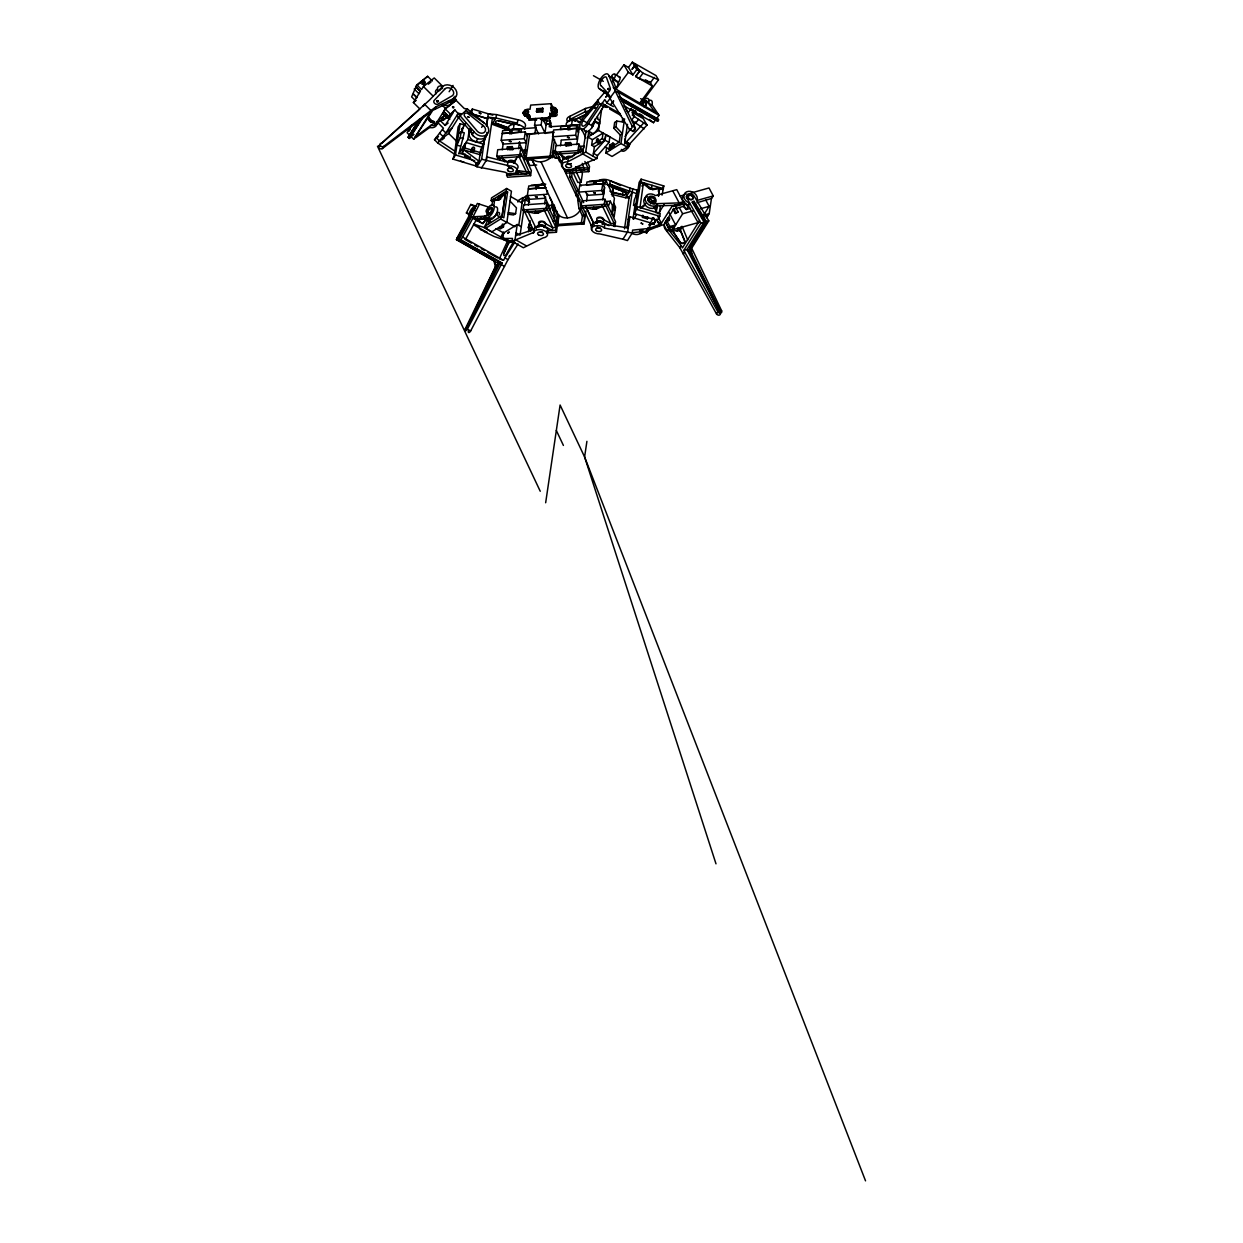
<?xml version="1.0" encoding="UTF-8"?>
<svg xmlns="http://www.w3.org/2000/svg" width="1243" height="1243" viewBox="0 0 1243 1243"><rect width="100%" height="100%" fill="white"/><g stroke="black" fill="none" stroke-linecap="round" stroke-linejoin="round"><path stroke-width="1.5" d="M528.011 163.501L528.073 157.923M554.036 218.675L554.114 211.232M612.224 214.651L612.317 205.344L610.36 201.195L607.128 201.413L605.761 204.846M512.054 241.313L533.511 232.472A7.132 4.102 8.4 0 1 544.962 231.012A7.132 4.102 8.4 0 1 543.067 237.895L523.381 247.761L512.054 241.313L512.473 238.423L502.809 238.532L503.633 232.985L517.243 224.486L521.283 226.785L520.071 235.098L516.031 232.798M533.496 233.062L534.07 228.712A7.132 4.102 8.4 0 1 543.067 226.273A7.132 4.102 8.4 0 1 547.541 232.332M524.235 112.771L524.266 112.29A2.3 1.756 -25.3 0 1 528.632 111.73L528.601 112.212A2.3 1.756 -25.3 0 1 524.235 112.771L524.81 115.879L529.844 116.05L529.223 120.291L536.696 119.779M524.888 113.626L524.857 114.107A2.3 1.756 -25.3 0 0 528.306 114.884M415.55 100.761L411.635 96.892L416.793 84.866L421.688 81.013C423.63 86.109 428.198 82.364 422.76 80.158L427.639 76.305L432.346 80.966M424.562 85.037L421.61 81.991L422.76 80.158M524.282 115.428C520.864 111.684 526.488 108.172 530.015 109.353L530.668 105.096L551.162 103.682L552.855 107.271M551.379 107.908L551.193 109.26L551.162 103.682M462.287 152.609L463.095 147.062L464.789 144.374L463.981 149.921L462.287 152.609L477.328 163.905L476.892 166.795L505.078 172.202A7.132 4.102 8.4 0 0 517.135 172.016A7.132 4.102 8.4 0 0 509.071 165.832L481.631 159.244L476.892 166.795M471.61 113.89L472.324 109.042L492.834 115.164M478.586 164.107L480.016 154.318M481.631 159.244L484.879 137.087M498.49 120.68L511.168 123.678A8.515 4.879 8.4 0 1 517.337 123.15L495.926 117.992L487.815 117.199L492.337 118.551L486.153 160.596L481.414 168.147M486.417 160.673L486.697 156.836M487.598 118.644L473.381 114.418L487.613 118.66L486.51 126.149L488.313 113.812L496.439 114.605L495.926 117.992L492.026 124.238L508.185 130.22M491.156 200.605L491.56 197.855L506.631 188.47L511.448 191.22L506.849 222.481L491.762 231.866L485.562 228.339L485.966 225.589L501.053 216.22L503.803 217.789L507.61 192.012L506.227 191.22L491.156 200.605L492.523 201.382L494.636 200.061L498.521 200.278L505.481 193.318L504.114 192.541L497.153 199.501L493.269 199.284L494.636 200.061L493.813 205.701M489.276 223.476L490.084 217.945M491.979 205.064L492.523 201.382M498.692 195.912L498.257 198.802L499.639 199.595M507.393 166.003L507.952 162.243L509.63 162.072A7.132 4.102 8.4 0 1 516.902 164.558A7.132 4.102 8.4 0 1 516.855 169.141M485.562 228.339L500.649 218.97L501.053 216.22M501.846 217.339L505.357 193.535L500.805 196.363M501.954 217.261L505.481 193.318M506.227 191.22L506.631 188.47M502.079 226.21L502.405 224.035L503.772 224.812L503.462 226.987L500.23 228.992L498.847 228.215L502.079 226.21L503.462 226.987M496.439 114.605L517.834 119.748L517.15 124.44L519.294 124.922M524.266 138.719L525.276 131.929L502.219 133.514L509.537 133.001L510.05 134.089L509.972 130.127L502.638 130.624L501.224 140.304L502.995 144.079L526.162 142.712L524.266 138.719L501.224 140.304M508.014 214.216L513.499 214.977L515.612 213.656L516.466 207.876L510.003 201.071M526.379 245.881L515.053 239.448L517.243 224.486M518.813 225.045L522.883 197.59L518.129 200.574L517.896 202.081M521.283 226.785L523.94 208.731M524.468 205.126L525.773 196.316L527.591 195.182L527.094 198.569L522.262 201.584L522.775 198.181L525.773 196.316M528.461 231.788L530.093 220.617M533.387 233.109L534.039 229.302M547.479 190.894L546.967 194.296L527.327 195.648L528.757 185.984L536.075 185.471L536.261 187.072M706.645 217.727L709.225 213.61L711.447 198.492L696.888 202.764M430.839 122.016L431.554 121.363A2.455 1.958 32.1 0 0 433.279 121.255M478.182 161.745L475.603 165.878L452.918 159.104L454.472 154.52L458.108 126.926L460.112 123.71L465.348 125.279M452.918 159.104L455.497 154.971L460.112 123.71M460.143 146.084L456.958 145.136L460.252 137.647L461.106 131.867L464.292 132.815L459.087 153.184L466.343 155.344M462.101 132.768L462.893 127.407L461.433 129.862M464.804 144.374L463.981 149.921L479.006 161.217L477.328 163.905M481.942 147.296L479.969 154.691L472.76 152.532C477.669 146.13 471.128 144.592 471.19 152.066L463.981 149.921L465.954 142.525L481.942 147.296L486.836 134.213L486.293 135.907M470.382 156.867L469.807 157.783L464.944 156.338L465.27 154.163M458.822 153.93L467.85 139.511L469.419 128.868M471.19 152.066L471.408 150.543M472.76 152.532L474.142 149.191M475.603 165.878L476.007 163.128M479.969 154.691L480.792 149.129M530.606 175.636L521.159 153.712L520.724 156.602L497.682 158.187L496.749 156.214L497.713 149.719L520.755 148.119L531.351 170.586L530.606 175.636L507.548 177.236L506.616 175.263L506.833 173.818L510.065 173.6L509.863 175.045L514.058 173.134M502.281 149.797L503.322 142.774M507.859 149.937L507.33 146.923L512.271 146.581L512.8 149.595L509.506 149.813M509.537 133.001L509.972 130.127M511.65 133.98L511.572 130.018L518.89 129.505L520.149 132.162M513.343 129.303L514.089 124.316M512.8 149.595L512.271 146.581M514.291 162.165L517.492 156.82M518.89 129.505L518.455 132.395L511.137 132.892M518.533 148.678L519.558 141.655M520.91 132.566L521.47 128.744L535.64 127.749M517.383 170.944L518.145 174.471M520.724 156.602L519.792 154.629L520.755 148.119M515.472 172.513L518.875 172.264L519.092 170.819L529.891 172.218M529.223 120.291L529.223 114.729L524.857 114.853L523.334 113.517M529.658 133.887L526.115 157.83L526.799 159.29L524.764 159.43L524.08 157.97L527.607 134.026L553.555 132.224L550.028 156.183L550.711 157.628L552.747 157.488L553.772 150.621L557.159 157.83L555.124 157.97L552.405 152.205M524.764 159.43L525.276 155.996M538.607 133.964L534.552 125.372L535.578 118.489L536.199 119.81L536.339 118.924M536.852 112.258L536.852 108.716L542.725 108.312L542.725 111.854L536.852 112.258L536.448 111.419L536.852 108.716L542.725 111.854M546.811 232.923L556.413 232.27L555.916 227.391L547.184 208.886L546.967 210.331L523.909 211.916L522.977 209.943L523.738 204.893L546.78 203.293L556.041 222.932M534.894 133.529L535.919 126.584M523.909 211.916L524.126 210.471L532.859 228.992M528.368 205.079L529.394 198.057M545.195 133.514L541.14 124.922L542.15 118.038L546.019 125.061M536.168 189.433L536.075 185.471M537.675 185.362L537.256 188.237L544.574 187.755L544.993 184.85L537.675 185.362L538.965 186.885M536.261 228.759L527.358 210.253L527.156 211.698L534.723 213.314L534.941 211.869M540.425 119.53L549.763 118.877L549.763 113.299C556.911 116.065 559.117 104.443 550.556 107.923M549.763 118.877L549.763 113.299M536.634 211.761L536.417 213.206L535.438 211.124M546.609 121.115L550.012 120.882L549.251 126.817L579.658 124.72L576.721 144.654M534.723 213.314L538.126 213.081L538.343 211.636M556.74 145.524L552.591 136.761L553.601 129.971L576.643 128.371L578.43 132.162M543.952 209.104L543.735 210.549L538.126 213.081M544.605 203.961L545.646 196.938M552.747 157.488L552.063 156.043L554.518 139.465M546.967 210.331L546.034 208.358L546.78 203.293M580.932 153.06L579.347 149.688L578.912 152.578L555.87 154.179L554.937 152.205L555.901 145.695L578.943 144.095L582.283 151.18L584.334 146.021L581.102 146.239L579.735 149.673M537.069 227.174L539.011 224.004A3.574 2.051 8.4 0 1 541.078 221.161A3.574 2.051 8.4 0 1 545.599 223.554L545.024 227.329A3.574 2.051 8.4 0 0 540.985 224.765A3.574 2.051 8.4 0 0 538.11 227.081M555.87 154.179L556.289 151.273M560.469 145.773L561.246 140.506M569.341 145.68L566.047 145.913L565.518 142.898L570.459 142.557L571.205 144.126M567.725 128.977L568.16 126.102L560.826 126.615L560.407 129.505L567.725 128.977L568.237 130.064L568.16 126.102M592.445 106.603L585.562 108.436L570.226 116.127L569.527 120.82L567.958 121.565M566.047 145.913L565.518 142.898M569.838 129.956L569.76 125.994L577.078 125.481L578.958 129.474M585.997 211.03L584.086 223.926L556.103 225.853L556.429 217.525L553.026 210.331L551.737 201.646L549.779 197.497M566.078 158.747L566.186 158.016A3.574 2.051 8.4 0 1 568.315 156.307A3.574 2.051 8.4 0 1 572.184 157.084M571.531 125.279L572.277 120.291M565.021 169.794L564.804 171.239L587.861 169.654L588.794 171.627L565.736 173.212L566.233 169.84M558.138 225.713L558.464 217.385L555.077 210.191L554.3 204.986M556.413 232.27L557.377 225.76M558.915 215.21L557.548 224.455L581.46 222.808L582.05 224.066M597.028 158.498L592.989 156.198L593.424 153.309L604.999 140.179L605.823 134.617L609.862 136.916L609.054 142.479L597.463 155.593L597.028 158.498L575.571 167.323A7.132 4.086 8.4 0 1 564.12 168.768A7.132 4.086 8.4 0 1 566.016 161.901L567.74 161.823L568.3 158.063L583.262 150.154L583.138 151.024M570.988 145.571L570.459 142.557M568.253 169.576L568.051 171.021L573.66 168.489M575.944 194.203L576.395 191.189L569.589 176.77L570.288 172.047M561.183 140.071L577.436 138.936L575.649 135.161L577.078 125.481M584.086 223.926L584.412 215.598L581.025 208.404L579.735 199.719L577.762 195.555L578.43 191.049L571.625 176.63L572.339 171.798M576.332 170.446L575.571 166.919L588.079 168.193L587.861 169.654M578.912 152.578L577.979 150.605L578.943 144.095M585.562 108.436L585.049 111.839L569.714 119.53A8.515 4.879 8.4 0 1 575.975 119.204L585.111 114.698A2.89 1.647 8.4 0 1 587.224 114.589M575.354 168.364L577.063 168.256L577.265 166.795M567.74 161.823L582.532 154.039L586.168 130.499M583.666 202.625L578.71 192.09L579.704 185.316L602.762 183.715L604.611 187.646L602.793 199.937M572.899 172.031L577.793 182.426L581.102 182.193L582.392 173.523L580.761 170.058M582.532 154.039L585.702 152.05L588.716 131.742M613.669 226.273L614.104 223.367L605.372 204.862L605.155 206.307L582.097 207.907L581.165 205.918L581.926 200.869L604.968 199.268L615.565 221.736L614.85 226.614M582.097 207.907L582.314 206.447L591.046 224.967L591.559 229.831M597.448 141.578C600.602 135.005 592.429 141.22 599.375 142.277L599.157 143.8L594.372 146.783L591.621 145.213L592.445 139.667L603.057 133.048L602.234 138.61L597.448 141.578L600.198 143.147L604.999 140.179L605.823 134.617M588.794 171.627L589.539 166.562L587.535 162.32M582.547 215.412L581.367 222.606L583.402 222.466M594.449 146.41L593.424 153.309L597.463 155.593M586.541 201.055L587.582 194.032M591.621 145.213L596.407 142.23L596.624 140.723M592.445 139.667L587.908 137.087L598.536 130.468L601.767 108.607M545.661 502.762L560.096 405.016L584.598 456.958L865.532 1180.85M594.263 181.447L593.843 184.321L586.51 184.85L586.945 181.96L594.263 181.447L594.511 183.265L595.925 184.026M600.198 143.147L600.416 141.64L597.681 140.071M595.863 181.338L595.444 184.213L602.762 183.731L603.181 180.841L595.863 181.338L596.376 182.426M585.344 207.674L592.911 209.306L593.113 207.845M594.822 207.736L594.605 209.181L593.626 207.099M592.911 209.306L596.314 209.057L596.531 207.612M627.497 124.347L624.778 142.759L627.529 144.328L627.125 147.062L612.038 156.447L605.838 152.92L606.568 147.995M585.515 191.624L587.255 195.337L603.508 194.219L601.752 190.505L602.762 183.715M609.396 147.264L609.723 145.089L612.954 143.085L614.322 143.862L614.011 146.037L610.779 148.041L609.396 147.264L612.628 145.26L612.954 143.085M603.508 194.219L604.502 187.429M602.14 205.079L601.923 206.524L596.314 209.057M589.493 181.121L605.729 179.986L605.03 184.756L603.181 180.841M610.779 148.041L611.105 145.882L609.723 145.089M608.371 148.849L619.216 142.106L620.257 135.005L613.793 128.2L614.648 122.42L616.777 121.099L624.095 122.125M605.155 206.307L604.222 204.334L604.968 199.268M613.793 128.2L615.922 126.879L616.777 121.099M603.212 223.305L603.787 219.529A3.574 2.051 8.4 0 0 599.266 217.137A3.574 2.051 8.4 0 0 597.199 219.98L595.257 223.15M628.212 219.389L629.89 216.702L650.4 222.839L649.576 228.386L632.609 230.126L632.19 233.016L604.564 228.153L604.564 223.833A7.132 4.086 8.4 0 0 596.112 222A7.132 4.086 8.4 0 0 592.258 226.117M622.23 121.705L622.743 118.225M612.162 196.006A8.515 4.879 8.4 0 0 612.411 194.747L612.815 188.454L613.141 189.759A8.515 4.879 8.4 0 1 612.1 192.121M605.838 152.92L620.925 143.535L624.576 118.846M612.255 213.081L614.415 198.398L605.729 179.986M636.742 193.675L609.723 184.182A8.515 4.879 8.4 0 1 613.203 187.693L624.887 192.199A2.89 1.647 8.4 0 1 625.944 194.234A2.89 1.647 8.4 0 1 623.007 195.042L622.603 192.789M586.914 441.343L584.598 456.958L715.999 863.838M598.458 180.841A8.515 4.879 8.4 0 1 608.262 179.986L629.983 188.097L629.486 191.5L625.571 197.73L611.307 194.281M624.483 228.836L629.176 197.171L632.221 192.323M629.983 188.097L632.718 188.92L626.969 227.702L628.663 225.014M604.564 228.153L604.005 227.593A7.132 4.086 8.4 0 0 591.948 227.764A7.132 4.086 8.4 0 0 600.012 233.948L622.945 239.215L627.684 231.664L629.89 216.702M632.998 218.939L634.862 206.307M636.198 197.28L637.239 190.272L632.718 188.92M637.302 189.682L636.494 195.135L638.498 191.95M641.124 179.178L636.338 208.622L637.488 206.789L660.188 213.547L659.784 216.298L657.19 220.431L634.505 213.672L639.12 182.395L641.124 179.178L663.824 185.937L662.022 195.135M634.505 213.672L637.488 206.789M639.959 207.783L643.33 183.793L640.145 182.845M642.476 217.385L643.051 216.468L647.914 217.913L647.339 218.83L642.476 217.385L642.802 215.21M652.062 185.316L651.068 189.122M647.339 218.83L647.65 216.655M639.524 230.778L646.733 232.923L647.277 229.225M632.625 232.643L647.883 231.089L648.426 227.376L646.733 232.923M655.947 212.553L657.034 205.235M658.386 196.083L659.458 188.75M656.118 212.6L657.205 205.281M658.557 196.13L659.66 188.656L662.845 189.604M659.303 213.547L660.39 206.183M550.4 114.636C553.896 115.785 559.521 112.336 556.134 108.576M608.806 90.102L609.676 89.216M613.048 81.914L613.327 78.511L611.727 75.761A3.993 1.833 -60.4 0 1 615.083 74.409L619.837 77.113M544.962 227.687L545.164 226.444M603.352 222.419L603.243 222.948A3.574 2.051 8.4 0 1 602.358 223.787M603.15 223.662L603.243 223.134A3.574 2.051 8.4 0 0 599.173 220.741A3.574 2.051 8.4 0 0 596.298 223.072M667.351 218.411C670.505 215.785 670.723 221.953 666.528 220.229L665.378 222.062L668.765 228.386L667.18 230.918L663.84 224.657L673.582 209.135L684.396 206.089M530.916 230.514L531.367 228.619L528.197 226.816M594.356 122.777L594.791 120.866L599.546 123.585L599.11 125.481A8.515 3.915 -60.4 0 1 593.222 133.778A8.515 3.915 -60.4 0 1 588.84 131.851M484.848 137.383L484.319 139.076A8.515 6.759 32 0 1 475.836 141.888A8.515 6.759 32 0 1 468.875 134.477L468.86 132.613A8.515 6.759 32 0 1 470.444 129.49M490.597 221.782L485.485 220.089L482.906 223.569L476.706 220.539L477.514 218.038M626.099 142.821L626.394 141.966L629.828 143.924L629.548 144.778A7.132 3.278 -60.4 0 1 624.825 150.745A7.132 3.278 -60.4 0 1 621.391 149.424M619.061 96.845L656.801 118.318L659.008 115.319L652.016 104.878A7.132 3.278 -60.4 0 0 649.405 100.434M642.817 102.392L642.6 102.967A3.574 1.631 -60.4 0 1 642.165 103.79M524.095 155.189L526.146 150.046L522.915 150.263M547.573 208.871L548.94 205.437L552.172 205.219L553.477 207.985M550.121 210.362L552.172 205.219M608.309 206.354L610.36 201.195M503.71 253.448L508.931 241.857M637.659 192.245L634.365 199.735L633.51 205.515L635.95 203.821M509.459 241.251L504.223 252.873A2.704 1.243 -60.4 0 0 504.192 255.67A2.704 1.243 -60.4 0 0 506.616 253.665L513.126 242.463M508.107 239.821L499.298 258.917L503.477 260.3L514.866 242.074M496.268 264.899L465.472 328.37A2.237 1.025 -60.4 0 0 465.441 330.669A2.237 1.025 -60.4 0 0 467.446 329.022L502.094 262.988L498.319 263.143L493.937 260.999L495.475 266.981L466.249 328.618L493.611 274.113M494.326 261.123L456.399 239.666L469.652 216.826L471.144 217.463L459.382 239.107L502.094 262.988M456.399 239.666L457.206 239.915L470.46 217.074L460.392 235.533M498.319 263.143L466.653 328.758L500.416 262.413L457.206 238.081L457.999 238.33M489.633 220.741L486.401 218.892L476.24 219.11L470.677 216.453L477.359 203.432L488.623 207.115L489.742 206.027A7.132 3.278 -60.4 0 1 494.186 207.068A7.132 3.278 -60.4 0 1 490.395 215.723A7.132 3.278 -60.4 0 1 485.267 216.204L485.205 215.567M461.075 239.681L473.163 217.665A7.132 3.278 -60.4 0 0 474.329 216.515M479.487 204.147L472.791 217.152L470.677 216.453M469.155 214.526L466.389 212.957L470.786 204.427L476.224 206.229M473.645 224.02L484.133 227.516L487.582 220.803M503.446 231.99L500.867 237.009L503.897 238.019M468.331 331.244A2.237 1.025 -60.4 0 0 468.968 332.534A2.237 1.025 -60.4 0 0 470.693 330.856L507.999 259.647L518.098 243.908M488.079 224.268L491.467 217.867M465.768 238.874L476.457 219.545A7.132 3.278 -60.4 0 0 477.638 218.395M632.33 233.575A8.515 6.759 32.1 0 0 638.482 234.29L659.815 225.791L672.183 206.058L681.739 204.054L683.199 201.754L676.751 189.651L655.434 195.586L653.911 194.685A7.132 5.671 32.1 0 0 645.645 196.596A7.132 5.671 32.1 0 0 648.815 204.784A7.132 5.671 32.1 0 0 657.609 204.287L656.18 206.587A7.132 5.671 32.1 0 1 645.505 205.468A7.132 5.671 32.1 0 1 647.323 196.441M696.888 200.698L697.074 200.387A7.132 5.671 32.1 0 0 692.631 192.059A7.132 5.671 32.1 0 0 684.163 194.452A7.132 5.671 32.1 0 0 688.622 202.764L689.57 203.091L688.202 205.297L698.193 222.808M681.708 227.485L679.486 230.188L673.69 231.012A8.515 6.759 32.1 0 1 669.713 229.178M461.495 113.859L458.247 113.253L445.88 132.985L437.862 143.085L455.451 154.8M379.208 145.478L429.301 100.263L442.896 86.218A8.515 6.759 32 0 1 454.285 87.833A8.515 6.759 32 0 1 454.829 98.026L435.905 106.805L383.683 146.41L382.331 148.57A2.237 1.771 32 0 1 379.348 148.15A2.237 1.771 32 0 1 379.208 145.478L380.078 146.348M420.538 82.83L421.688 81.013M421.843 84.136L422.993 82.302M422.915 83.281L424.065 81.463M427.639 76.305L415.644 86.699L420.367 91.376L413.375 102.532L419.901 108.98M442.337 85.969L434.242 77.952L423.412 86.513L421.517 89.543L416.793 84.866M412.132 124.673L407.098 132.721L409.77 135.394M409.025 131.199L410.408 128.992M424.143 115.692L409.351 138.455L408.077 137.227L419.248 119.375M408.077 137.227L417.819 122.513M408.714 137.833L420.46 119.064M409.351 138.455L422.076 118.116M439.836 90.506L440.348 89.682M382.331 148.57L429.69 112.818L431.041 110.658L424.438 104.101L423.086 106.261L424.22 105.36M414.043 134.524L411.045 136.621L413.717 139.278L430.824 111.917L429.69 112.818M413.717 139.278L432.75 110.394L451.862 101.103A8.515 6.759 32 0 1 447.9 101.491M434.553 108.964L435.905 106.805M449.127 91.718L453.058 85.41M415.644 137.755L429.736 127.423L431.119 125.217L432.098 125.481A7.132 5.671 32 0 0 438.375 121.923M427.716 116.733L435.532 124.471L445.553 108.467L456.399 99.891L453.773 97.28M446.361 117.743L443.067 120.338L441.187 118.489L445.056 114.962L449.811 119.344M449.453 102.361A8.515 6.759 32 0 0 451.349 101.91L453.213 98.943M450.976 104.179L452.965 101.009A8.515 6.759 32 0 0 455.047 96.255M443.067 120.338L446.936 116.826M442.524 113.315L447.325 118.069L454.876 109.897L475.37 133.219A8.515 6.759 32.1 0 0 486.743 134.695A8.515 6.759 32.1 0 0 486.029 124.471L467.43 109.042L464.26 108.498L456.088 100.388L445.243 108.964L443.658 111.497L448.459 116.252L454.876 109.897M461.604 129.909L465.597 123.523M468.86 132.613L470.848 129.443M470.848 130.282L468.735 133.421M464.944 156.338L465.519 155.422L468.766 156.385M475.836 141.888L477.825 138.719M486.588 134.974L484.723 138.191M641.901 186.093L643.905 182.876L649.965 187.709L653.321 188.703L660.235 187.74L658.2 191.096M643.33 183.793L649.39 188.625L649.965 187.709M633.712 219.172L636.696 214.402M649.39 188.625L652.746 189.62L653.321 188.703M650.431 203.883L652.435 200.667M661.804 189.154L663.824 185.937M649.701 223.942L653.694 217.572M658.215 213.92L664.104 204.536M649.794 225.356L653.802 222.777A2.704 2.144 32.1 0 0 652.047 218.224M673.038 209.197L675.322 213.47L678.15 211.916L675.866 207.643M678.15 211.916L675.322 213.47M666.947 221.611L665.378 222.062L668.781 228.37L669.915 226.552L675.664 224.936L668.983 212.46M693.237 210.813L682.64 213.78L672.618 229.784L699.11 222.342M706.941 222.357L705.434 222.746L689.772 247.761L690.238 253.805L719.34 311.278L686.975 249.517L704.097 222.186L692.242 202.174L694.029 201.319L706.941 222.357L691.294 247.357L691.698 253.417L690.238 253.805L686.975 249.517L683.79 250.433L717.817 311.713A2.237 1.771 32.1 0 0 720.676 313.034A2.237 1.771 32.1 0 0 721.561 310.657L691.698 248.212L708.805 220.881L694.309 196.378A4.397 3.496 32.1 0 0 689.181 193.69A4.397 3.496 32.1 0 0 686.556 197.482L700.897 223.103L683.79 250.433M692.242 202.174L694.029 201.319M676.876 231.074L678.911 228.013M677.761 230.949L679.75 227.78A8.515 6.759 32.1 0 0 681.459 227.034M681.552 226.521A8.515 6.759 32.1 0 1 680.309 229.831L679.362 231.276M720.396 313.314A2.237 1.771 32.1 0 1 716.481 313.873L679.859 247.761L681.211 245.601L668.718 229.924M699.56 220.601L682.454 247.932L681.211 245.601M704.144 214.293L709.131 206.338L705.806 200.092M683.215 254.069L684.567 251.909M692.522 242.696L694.542 239.479M702.59 226.614L704.595 223.398M690.533 247.559L706.195 222.559M716.481 313.873L717.817 311.713L721.561 310.657L720.21 312.816M437.862 143.085L434.491 139.76L443.409 128.184L436.666 121.488M439.742 120.074L445.149 125.419L453.291 112.445L447.325 118.069M435.951 137.476L439.292 140.785L448.645 133.421L459.724 115.723M470.429 112.056L472.324 109.042M473.987 131.556L472.122 134.539L473.505 136.186M481.631 127.376L482.906 125.325M632.19 233.016L627.466 240.567L622.945 239.215M640.223 233.56L642.087 230.592L640.347 231.322M647.883 231.089L649.576 228.386M653.787 224.175L654.61 222.854A2.89 2.284 32.1 0 0 654.828 219.467M657.842 226.708L661.167 223.647L658.091 222.326L661.4 223.258L657.935 216.779M681.739 204.054L676.223 204.924L675.306 206.385L684.986 203.666L688.125 206.742L686.4 209.508L683.262 206.416L684.986 203.666M711.524 198.647L713.249 195.897L709.007 187.957L690.984 193.022M613.343 106.603L606.786 102.874L604.813 99.533L587.162 125.496A8.515 3.9 -60.4 0 1 580.046 128.247A8.515 3.9 -60.4 0 1 582.889 117.774L604.347 92.697M591.621 128.029L592.833 126.196L588.374 123.647M573.613 155.872L575.68 152.796M688.249 250.014L691.294 247.357M605.838 105.469L603.259 106.043L605.263 105.142L603.896 107.302L599.965 104.288L602.032 103.309L620.366 113.719M624.002 105.888L653.538 122.7L655.76 119.701M616.124 75.388L623.939 64.838L628.461 67.417L632.889 74.922L636.789 69.655L634.8 66.267L631.957 69.437L634.365 65.537L632.376 62.15L628.461 67.417M615.083 74.409A3.993 1.833 -60.4 0 1 613.809 79.288L618.128 82.784A8.515 3.915 -60.4 0 1 616.155 88.579M618.113 82.582L618.563 81.991A3.993 1.833 -60.4 0 0 620.055 78.014A3.993 1.833 -60.4 0 0 618.424 76.786M616.077 88.921L628.352 72.343L623.939 64.838M609.754 98.306L615.223 90.91L608.464 74.766A8.515 3.915 -60.4 0 0 601.317 77.672A8.515 3.915 -60.4 0 0 598.582 88.098L607.765 94.934L629.471 129.427L632.703 131.261A2.237 1.025 -60.4 0 0 634.583 130.499A2.237 1.025 -60.4 0 0 635.297 127.78L617.989 91.966L659.008 115.319M606.786 102.874L610.764 97.513M632.376 62.15L635.126 63.719L639.555 71.224L635.639 76.491L639.088 78.449L642.988 73.182L658.495 79.816L643.392 100.232L643.641 103.06L641.839 105.5M631.475 108.25L628.119 112.771L625.664 108.607M639.088 78.449L650.415 82.66L654.315 77.392M639.772 103.029L652.373 86.016L649.716 81.51M635.608 110.596L632.252 115.133L647.028 125.061L627.047 146.845M633.215 114.915L631.988 112.196L643.221 118.582L647.028 125.061M633.417 114.636L634.443 116.36L631.646 120.136L635.701 123.119L638.482 119.359M632.703 131.261L633.759 129.847M634.567 128.759L635.297 127.78L632.05 125.931L615.223 90.91L618.455 92.759M643.563 123.119L624.53 143.924M476.706 220.539L478.757 221.223L481.352 217.727M625.027 136.481L630.465 129.179M633.712 124.782L635.888 121.861M621.686 100.869L657.578 121.301L658.619 119.903L656.801 118.318M657.578 121.301L658.168 119.095M423.832 85.161L422.573 83.918M584.241 116.205L598.194 101.289L597.51 100.124M382.036 142.945L418.829 110.052M666.87 220.104L668.408 220.632M640.673 207.736L645.055 204.225M640.984 208.404L645.366 204.893A3.574 2.843 32.1 0 1 645.583 203.386M434.491 139.76L438.499 136.59M428.291 84.182L430.995 82.038M413.375 102.532L416.094 100.388M441.187 118.489L444.481 115.879M435.532 124.471L443.658 118.054M445.149 125.419L448.148 123.057M467.508 109.104L458.434 117.355L472.635 133.716M459.382 116.609L458.434 117.355L456.896 115.397M451.893 128.231L445.88 132.985L442.508 129.629M441.809 139.962L444.45 137.88M417.026 135.549L434.848 122.482M434.537 121.674L430.575 121.892A3.574 2.828 32.1 0 1 428.742 119.95L428.509 119.142A3.574 2.828 32.1 0 1 428.726 117.65M471.656 149.253L473.179 149.89L471.672 150.17M458.667 133.56L461.106 131.867M568.673 127.19L569.822 128.666M599.421 124.393L594.589 121.736M502.778 195.011L507.61 192.012M620.257 135.005L622.37 133.7L615.922 126.879M512.815 240.412L509.614 242.401L502.809 238.532M441.032 89.185L442.648 88.284M451.349 101.91L452.965 101.009M575.214 119.67L585.002 114.993A2.704 1.554 8.4 0 1 587.519 114.682M570.226 116.127L568.641 116.873A8.515 4.879 8.4 0 0 567.476 121.628M648.955 224.781L653.802 222.777M649.219 224.999L654.051 223.087M648.613 228.665L659.194 224.548L656.428 219.203M497.371 262.957L499.608 262.18M515.596 235.688L533.946 229.349M472.993 151.024L473.614 149.58L471.812 148.601M708.805 220.881L700.897 223.103M659.815 225.791L663.84 224.657M680.154 196.068L683.759 195.042M683.199 201.754L679.175 202.889L652.466 203.836L648.566 201.708L647.712 198.787A4.459 3.543 32.1 0 1 654.004 197.171A4.459 3.543 32.1 0 1 654.486 203.464L653.896 203.774M672.183 206.058L676.223 204.924M674.638 205.67L678.662 204.536M696.872 200.496L713.249 195.897M690.3 208.404L686.4 209.508L685.064 207.224M700.306 208.824L709.131 206.338M703.585 215.179L709.225 213.61M704.967 216.686L707.795 215.894M668.765 228.386L674.514 226.754L672.929 229.302L667.18 230.918M590.223 110.472L585.049 111.839L587.116 113.004M436.961 101.087L437.987 101.91L436.868 102.019M555.124 157.97L559.785 157.457L557.75 157.597L559.707 161.745L561.758 161.606M666.932 219.436L668.92 220.632M677.777 228.059L679.75 227.78M652.746 189.62L659.66 188.656M489.462 208.202A4.459 2.051 -60.4 0 1 492.446 209.508C491.032 218.69 478.99 215.365 472.791 217.152L476.24 219.11L488.654 217.525M535.655 188.346L528.322 188.874L546.19 187.631M538.126 133.296L527.42 134.058L527.156 135.922L525.276 131.929M553.182 221.036L557.019 220.772M550.898 115.521L554.735 115.242L555.233 116.283L548.458 116.749M528.586 118.971L549.142 117.541M543.409 120.695L546.702 120.462L545.04 132.83L553.974 132.224M546.159 124.16L549.561 123.927L551.255 127.252M534.552 125.372L541.14 124.922M505.233 129.862L521.47 128.744M581.6 129.101L585.966 138.082M552.591 136.761L575.649 135.161M507.128 148.368L512.069 148.026M565.316 144.343L570.257 144.002M496.749 156.214L519.792 154.629M554.937 152.205L577.979 150.605M524.08 157.97L552.063 156.043M526.706 159.073L550.618 157.41M531.212 159.617L529.176 159.757L531.802 159.384L533.76 163.548M536.681 165.024L529.875 165.505L528.12 161.792M515.674 171.052L519.092 170.819M506.616 175.263L529.673 173.663M569.589 176.77L571.625 176.63M531.305 185.145L545.739 184.135M576.395 191.189L578.43 191.049M578.71 192.09L601.752 190.505M575.727 195.695L577.762 195.555M545.32 198.243L529.067 199.362L527.327 195.648M612.348 194.032L612.97 189.045A8.515 4.879 8.4 0 0 606.739 184.446M579.735 199.719L577.684 199.859L578.974 208.544L582.377 215.738L584.412 215.598M522.977 209.943L546.034 208.358M581.165 205.918L604.222 204.334M553.026 210.331L555.077 210.191M578.974 208.544L581.025 208.404M556.429 217.525L558.464 217.385M555.419 224.408L557.454 224.253M555.916 227.391L552.684 227.624L545.568 223.709M591.046 224.967L594.278 224.75M603.741 219.685L610.872 223.6L614.104 223.367M546.718 230.887L555.481 230.281M546.33 124.145L549.686 123.927L550.68 126.32L551.131 123.275L550.012 120.882M569.325 128.868L576.643 128.371L578.523 132.364M568.3 158.063L566.575 158.141A7.132 4.086 8.4 0 0 562.52 163.066M656.553 205.918L677.73 205.188L679.175 202.889L672.712 190.785M474.127 218.411L486.401 218.892M506.864 240.831L511.681 240.785M529.875 224.362L528.757 224.315L529.984 225.014A8.515 3.9 -60.4 0 0 528.679 225.496M503.539 239.324A8.515 3.915 -60.4 0 0 504.394 239.899L505.497 239.977A8.515 3.915 -60.4 0 0 506.787 239.526M625.571 197.73L628.818 198.041M574.313 120.944L575.587 121.084M508.294 212.646L515.612 213.656M605.263 224.424L628.228 227.904M557.082 110.503L554.176 107.675M577.063 168.256L584.63 169.871L582.252 163.315M518.875 172.264L526.442 173.896L526.659 172.451L518.533 155.624M517.834 119.748L519.994 120.229A8.515 4.879 8.4 0 1 525.059 127.035M511.588 123.803L499.049 120.928A2.704 1.554 8.4 0 0 495.631 121.565A2.704 1.554 8.4 0 0 497.293 123.725L508.931 128.06M611.742 192.028L622.51 194.483A2.704 1.554 8.4 0 0 625.913 193.846A2.704 1.554 8.4 0 0 624.25 191.702L610.95 186.745M612.209 192.479L622.292 194.887M486.976 156.913L507.952 162.243M429.736 127.423L430.715 127.687A7.132 5.671 32 0 0 437.132 122.606M492.337 118.551L495.071 119.375M629.176 197.171L626.425 196.347M640.72 181.929L663.42 188.687M643.486 183.995L647.028 185.052M467.85 139.511L483.822 144.281M460.252 137.647L463.437 138.595M465.131 148.088L472.34 150.232M473.909 150.698L481.119 152.842M455.497 154.971L474.702 160.704M637.084 209.539L659.784 216.298M495.475 266.981L496.252 267.214L494.73 261.232L457.206 239.915M483.061 218.302L486.464 219.436L484.273 218.193M466.389 212.957L469.683 214.045M479.782 218.286L481.911 218.986M480.451 229.411L486.868 232.363L480.451 229.411L478.275 226.242M503.601 238.578L506.647 239.588M465.472 328.37L470.693 330.856M688.202 205.297L687.239 204.971A7.132 5.671 32.1 0 1 682.516 198.927A7.132 5.671 32.1 0 1 686.089 193.737M458.574 238.874L456.896 238.299L471.268 211.792A4.397 2.02 -60.4 0 1 475.23 208.544M496.625 123.523L508.294 128.029A8.515 4.879 8.4 0 0 508.962 129.319M607.563 184.679L609.521 185.456L610.22 180.779L620.537 185.518M487.815 215.241L487.318 215.023A4.459 2.051 -60.4 0 1 487.116 211.978M492.865 122.871L508.34 129.971M609.723 184.182L628.632 192.851M603.321 222.59L609.023 225.713M545.133 226.599L552.249 230.514L552.684 227.624L543.828 209.228M634.365 65.537L637.1 67.091L635.126 63.719L655.993 75.574L658.495 79.816M634.8 66.267L642.988 73.182M636.789 69.655L639.555 71.224L635.655 76.491L652.373 86.016M645.428 79.816L650.415 82.66M628.352 72.343L632.889 74.922M608.868 75.963L613.327 78.511M613.809 79.288L618.563 81.991M640.627 98.663L643.392 100.232M644.76 101.786A3.574 1.631 -60.4 0 1 646.205 101.646L646.609 102.112M651.891 105.282L648.722 102.998A7.132 3.278 -60.4 0 0 643.75 100.248M640.875 101.506L643.641 103.06M593.455 75.699L603.337 81.323M613.234 87.538L658.231 113.983M621.096 98.554L658.619 119.903M620.583 99.254L658.106 120.602M622.929 101.04L657.127 120.478M599.328 88.843L603.787 91.376A8.515 3.915 -60.4 0 0 604.828 91.625M630.698 108.856L634.039 110.751M649.452 119.483L653.538 122.7M625.043 106.882L626.425 107.675M644.231 128.821L635.701 123.119M609.614 108.996L621.314 115.661M579.735 118.629L586.012 122.202M598.536 130.468L619.2 142.23M620.925 143.535L627.125 147.062M609.054 142.479L602.234 138.61M588.467 131.074L593.222 133.778M612.628 145.26L614.011 146.037M605.232 146.938L610.251 149.797M596.407 142.23L599.157 143.8M594.045 160.363L582.703 153.914M527.094 198.569L529.13 199.735M525.261 199.703L529.642 202.189M510.376 196.394L522.091 203.044M499.375 198.119L500.758 198.896M497.153 199.501L498.521 200.278M527.995 227.687L531.165 229.489M506.6 222.015L514.959 226.77M500.649 218.97L506.849 222.481M487.349 212.087L490.565 213.905M470.786 204.427L474.919 206.773M482.735 218.519L485.485 220.089L482.906 223.569L478.757 221.223M495.973 228.619L504.332 233.373M472.511 218.1L475.82 219.98M469.652 216.826L471.144 217.463M484.133 227.516L508.154 241.158L494.155 236.512L483.884 231.369M504.394 239.899L509.646 242.634M473.49 224.75L486.868 232.363M504.767 257.798L507.999 259.647M462.458 236.993L503.477 260.3M464.866 239.355L471.423 243.084M474.702 244.933L477.98 246.798M481.259 248.662L484.537 250.527M487.815 252.391L497.651 257.985M463.453 242.028L466.746 243.892M471.656 246.689L476.582 249.486M479.86 251.35L484.786 254.147M489.711 256.944L494.636 259.74M501.286 264.573L504.518 266.422M633.044 110.145L636.323 112.01M639.601 113.874L642.88 115.754M585.702 152.05L592.989 156.198M559.101 153.946L566.186 158.016M500.913 157.97L507.999 162.041A3.574 2.051 8.4 0 1 510.127 160.331A3.574 2.051 8.4 0 1 513.996 161.108M439.292 140.785L455.28 151.444M465.83 110.425L484.288 123.104M508.294 242.028L511.541 242.23A8.515 3.915 -60.4 0 0 512.939 241.282M577.886 121.907L578.772 122.529M609.598 95.758L602.575 90.677A8.515 3.915 -60.4 0 0 603.601 90.925M409.196 136.31L410.47 137.538M448.645 133.421L456.538 141.189M423.412 86.513L432.844 95.866M441.607 104.552L445.553 108.467M445.243 108.964L450.044 113.719M443.673 111.482L448.474 116.236M415.644 86.699L420.367 91.376M414.214 88.999L418.922 93.66M441.762 117.557L443.642 119.421M413.484 94.033L417.011 97.544M413.36 94.126L416.902 97.638M428.307 117.945L431.585 121.192M439.602 133.094L442.959 136.435M679.859 247.761L665.021 228.914A8.515 6.759 32.1 0 1 664.104 225.138M654.921 112.088L647.028 101.289A4.397 2.02 -60.4 0 0 644.76 101.32M581.118 128.402L582.004 129.676A8.515 4.879 8.4 0 1 582.33 130.981M523.66 127.439L524.546 128.713M671.997 229.955L680.154 242.23A2.89 2.284 32.1 0 0 684.831 240.924L680.309 229.831M692.522 201.723L705.434 222.746M693.749 201.77L703.631 218.457M607.811 93.334L610.018 97.094M603.508 106.649L591.606 125.496A8.515 3.9 -60.4 0 0 592.585 123.508M598.194 101.305L599.965 104.288M498.925 217.525L496.563 213.408A3.574 1.647 -60.4 0 1 493.036 217.199M653.678 206.649L657.003 212.6M679.299 207.55L682.64 213.78M673.613 208.28L675.897 212.553M666.528 220.229L669.915 226.552M695.521 262.894L720.085 311.076L690.471 250.9M613.716 203.168L615.596 207.146L614.166 216.826L612.395 213.05L613.389 206.26L615.176 210.036L613.296 206.058M584.894 161.466L588.079 168.193M602.016 205.204L610.872 223.6M555.621 108.11L556.258 109.446M556.569 109.835L557.19 111.171M554.953 107.799L555.59 109.135M556.46 110.549L557.082 111.87M556.134 111.248L556.771 112.569M555.621 111.886L556.258 113.222M554.953 112.429L555.59 113.75M554.176 112.833L554.813 114.154M553.353 113.066L553.974 114.387M576.208 171.798L581.102 182.193M579.393 182.535L581.04 186.03M560.484 152.718L563.638 159.415M585.764 206.322L593.672 223.056M560.313 152.734L563.499 159.477M585.546 206.229L593.486 223.056M557.082 152.967L562.644 164.744M558.309 157.379L578.989 201.226M529.223 114.729L529.844 116.05M525.556 109.835L526.193 111.171M524.779 110.254L525.416 111.575M527.824 117.106L528.322 118.147M525.634 114.977L526.255 116.314M524.857 114.853L525.478 116.189M523.303 112.134L523.94 113.47M523.21 112.849L523.831 114.17M524.173 114.558L524.81 115.879M541 161.792L567.476 217.913A13.02 9.975 -25.3 0 0 580.636 209.259M531.849 159.011L557.501 213.376M523.334 151.646L519.248 142.976M543.564 194.53L549.313 206.695M511.572 130.018L512.085 131.105M507.33 146.923L508.076 148.492M502.125 156.758L504.658 161.761M498.894 156.991L500.478 160.347M556.336 430.466L563.405 445.429M377.468 146.208L540.239 491.265M682.065 226.335L687.705 239.977M679.408 228.246L684.38 240.427A2.704 2.144 32.1 0 1 683.293 243.286A2.704 2.144 32.1 0 1 679.843 241.701L673.178 231.835A8.515 6.759 32.1 0 1 669.2 230.002M612.1 77.812L616.481 89.387M508.309 129.831L507.983 128.526A8.515 4.879 8.4 0 1 515.596 124.284A8.515 4.879 8.4 0 1 524.748 129.225M477.856 218.426L477.98 218.986A3.574 1.631 -60.4 0 0 480.87 218.147M468.72 216.468L468.689 216.173A7.132 3.278 -60.4 0 1 471.548 209.057A7.132 3.278 -60.4 0 1 476.473 206.12M383.683 146.41A2.237 1.771 32 0 1 380.7 145.99A2.237 1.771 32 0 1 380.56 143.318M433.76 121.348A2.797 2.222 32 0 1 429.394 117.945M511.324 129.614A8.515 4.879 8.4 0 1 517.725 129.676M571.221 163.563A2.455 1.414 8.4 0 1 567.398 163.532M566.218 159.29A3.574 2.051 8.4 0 1 570.475 157.131M567.259 158.482A2.455 1.414 8.4 0 1 570.211 157.737M511.557 168.007A2.999 1.725 8.4 0 1 508.744 167.168M436.075 93.769A3.993 3.17 32 0 1 437.21 89.356M438.686 91.392A3.993 3.17 32 0 1 438.126 86.901A3.993 3.17 32 0 1 442.959 86.73M452.172 102.874A8.515 6.759 32 0 1 443.3 104.925M594.884 119.204A8.515 3.915 -60.4 0 1 590.068 129.8A8.515 3.915 -60.4 0 1 584.132 129.552M645.801 102.858A2.455 1.134 -60.4 0 1 645.739 104.272M645.505 104.847A2.455 1.134 -60.4 0 1 644.449 106.354M645.008 102.501A2.455 1.134 -60.4 0 1 645.63 102.594M646.469 102.035A3.574 1.631 -60.4 0 1 646.376 104.086L646.049 104.925A3.574 1.631 -60.4 0 1 644.495 107.116M643.019 100.077A3.574 1.631 -60.4 0 1 643.113 101.336M624.763 139.107A4.459 2.051 -60.4 0 1 624.576 143.194M628.647 143.116A4.459 2.051 -60.4 0 1 628.414 144.11M628.197 144.033A2.455 1.134 -60.4 0 1 629.378 145.353A2.455 1.134 -60.4 0 1 627.218 148.197M597.324 116.826A3.993 1.833 -60.4 0 1 597.712 118.66L597.774 119.25A8.515 3.915 -60.4 0 1 599.546 123.585M570.879 163.812A2.999 1.725 8.4 0 1 567.259 163.408M566.218 125.015A8.515 4.879 8.4 0 1 570.832 120.478A8.515 4.879 8.4 0 1 580.481 122.28M632.05 125.931A2.237 1.025 -60.4 0 1 631.335 128.666A2.237 1.025 -60.4 0 1 629.471 129.427M644.682 102.547A2.797 1.29 -60.4 0 1 646.251 103.48A2.797 1.29 -60.4 0 1 644.262 106.914M609.831 191.049A8.515 4.879 8.4 0 1 612.084 193.442M530.124 116.966A1.787 1.367 -25.3 0 1 529.891 117.324M528.757 118.069A1.787 1.367 -25.3 0 1 527.156 116.081M556.087 113.408A1.787 1.367 -25.3 0 1 556.662 115.63A1.787 1.367 -25.3 0 1 553.865 115.661M555.947 110.565A2.3 1.756 -25.3 0 1 556.18 111.466L556.072 111.948A2.3 1.756 -25.3 0 1 554.953 113.191M551.814 112.46A2.3 1.756 -25.3 0 1 551.768 111.994L551.892 111.497A2.3 1.756 -25.3 0 1 552.514 110.611M553.539 110.005A2.3 1.756 -25.3 0 1 555.201 109.99M525.385 112.678A2.3 1.756 -25.3 0 1 526.333 111.994M567.787 126.227A8.515 4.879 8.4 0 1 575.913 125.667M567.476 217.913A13.02 9.975 -25.3 0 1 556.631 210.922M550.245 158.079A13.02 9.975 -25.3 0 1 532.672 159.306M471.687 214.744A2.797 1.29 -60.4 0 1 472.542 211.155A2.797 1.29 -60.4 0 1 474.935 210.471M514.167 241.981A8.515 3.915 -60.4 0 1 512.769 242.913M509.723 255.436A2.704 1.243 -60.4 0 1 508.946 256.571M530.745 231.058A8.515 3.915 -60.4 0 0 529.596 224.299L529.534 223.693A3.993 1.833 -60.4 0 0 529.565 222.917M474.702 210.595A2.455 1.134 -60.4 0 0 474.531 210.347L474.282 210.238A2.455 1.134 -60.4 0 0 472.2 211.963A2.455 1.134 -60.4 0 0 471.936 214.511M489.54 209.29A2.859 1.305 -60.4 0 1 491.482 209.849A2.859 1.305 -60.4 0 1 489.322 213.563L488.173 213.656A2.859 1.305 -60.4 0 1 488.033 211.714M487.52 210.937A4.459 2.051 -60.4 0 1 488.079 209.912M495.444 206.82A7.132 3.278 -60.4 0 1 495.817 215.07A7.132 3.278 -60.4 0 1 488.717 218.162M507.999 162.243A3.574 2.051 8.4 0 1 513.887 161.839L514.462 162.305A3.574 2.051 8.4 0 1 514.975 163.392M515.379 159.228A3.574 2.051 8.4 0 1 515.068 160.767M514.524 161.139A3.574 2.051 8.4 0 1 513.794 161.404M511.386 161.652A2.455 1.414 8.4 0 1 513.872 163.284M511.572 168.131A2.455 1.414 8.4 0 1 508.807 167.215M642.942 230.25A8.515 6.759 32.1 0 1 641.574 231.4M652.233 218.24A2.89 2.284 32.1 0 1 654.284 218.954M654.393 199.564A2.859 2.268 32.1 0 1 653.554 202.236L651.565 202.345A2.859 2.268 32.1 0 1 649.219 199.222A2.859 2.268 32.1 0 1 652.249 197.715M652.932 197.994A2.859 2.268 32.1 0 1 653.538 198.429M689.026 205.002A3.574 2.828 32.1 0 1 684.365 201.77M648.318 200.48A2.859 2.268 32.1 0 1 648.815 200.123M654.253 223.787A2.89 2.284 32.1 0 1 653.196 224.424M686.462 197.388A3.574 2.828 32.1 0 1 687.845 196.689M686.726 198.429A2.797 2.222 32.1 0 1 687.472 197.544M686.416 196.378A4.397 3.496 32.1 0 1 688.327 195.85M648.038 199.579A3.574 2.843 32.1 0 1 649.421 198.88M653.398 200.543A3.574 2.843 32.1 0 1 653.834 201.304M648.566 200.713A2.455 1.958 32.1 0 1 648.862 200.294M599.779 227.764A2.999 1.725 8.4 0 1 597.557 227.283M641.637 230.841A8.515 6.759 32.1 0 1 639.819 231.447M653.989 223.398A2.704 2.144 32.1 0 1 653.026 224.02M539.167 227.018A2.455 1.414 8.4 0 1 541.466 225.434A2.455 1.414 8.4 0 1 543.89 227.422M539.617 223.025A2.455 1.414 8.4 0 1 539.913 222.342M540.798 221.891A2.455 1.414 8.4 0 1 542.632 221.922M543.75 222.388A2.455 1.414 8.4 0 1 544.403 223.072M542.243 231.804A2.455 1.414 8.4 0 1 540.394 231.788M540.55 184.679A8.515 4.879 8.4 0 1 544.046 183.482M486.821 132.348A8.515 6.759 32 0 1 479.643 139.076A8.515 6.759 32 0 1 470.802 130.795M430.451 120.742A2.455 1.958 32.1 0 1 429.705 119.763M463.965 162.103A7.132 5.671 32.1 0 1 460.547 160.813M497.713 212.677A3.574 1.647 -60.4 0 1 499.329 214.977M603.15 223.662A3.574 2.051 8.4 0 1 602.265 224.517M597.355 222.994A2.455 1.414 8.4 0 1 599.344 221.394A2.455 1.414 8.4 0 1 602.14 223.041M598.473 218.053A2.455 1.414 8.4 0 1 601.426 218.084M602.327 218.69A2.455 1.414 8.4 0 1 602.684 219.436M597.355 223.352A3.574 2.051 8.4 0 1 596.78 222.87M599.841 227.873A2.455 1.414 8.4 0 1 597.075 226.972M507.936 233.094L509.024 232.084L507.936 233.094M467.741 116.718L469.015 117.339L467.741 116.718M437.179 100.574L438.437 101.211L437.179 100.574M452.499 107.007C453.602 110.068 455.016 105.313 452.499 107.007M567.492 137.32L569.232 137.693L567.492 137.32M542.725 108.312L542.321 111.015L536.448 111.419L542.725 108.312M605.823 96.954L606.864 96.037L605.823 96.954M607.594 89.232L608.371 88.439L607.594 89.232M594.698 108.374L595.537 107.644L594.698 108.374M535.422 196.658L537.147 197.062L535.422 196.658M593.61 192.634L595.319 193.053L593.61 192.634M551.255 110.176L551.146 110.658A2.3 1.756 -25.3 0 0 555.435 110.611L555.543 110.13A2.3 1.756 -25.3 0 0 551.255 110.176M509.335 141.298L511.059 141.624L509.335 141.298M479.254 112.864L480.823 113.719L479.254 112.864M641.17 223.103L642.724 223.958L641.17 223.103M444.574 89.372L434.444 100.139A2.704 2.144 32 0 0 434.615 103.371A2.704 2.144 32 0 0 438.235 103.884L452.436 95.664A5.096 4.04 32 0 0 452.11 89.558A5.096 4.04 32 0 0 445.289 88.579L444.574 89.372M587.317 122.265L586.292 123.943A5.096 2.346 -60.4 0 1 582.05 125.59A5.096 2.346 -60.4 0 1 583.744 119.328L595.817 105.158A2.704 1.243 -60.4 0 1 598.069 104.272A2.704 1.243 -60.4 0 1 597.168 107.597L587.317 122.265M613.56 101.009L610.577 105.033L613.576 101.025M689.694 195.322L689.166 195.508A2.455 1.958 32.1 0 0 690.3 199.393L692.025 199.3A2.455 1.958 32.1 0 0 689.694 195.322M601.301 85.938L600.571 85.425A5.096 2.346 -60.4 0 1 602.202 79.179A5.096 2.346 -60.4 0 1 606.475 77.439L610.204 87.989A2.704 1.243 -60.4 0 1 609.334 91.298A2.704 1.243 -60.4 0 1 607.066 92.215L601.301 85.938M482.874 125.434L468.425 113.952A2.704 2.144 32.1 0 0 464.82 113.486A2.704 2.144 32.1 0 0 465.053 116.733L477.514 131.463A5.096 4.04 32.1 0 0 484.319 132.348A5.096 4.04 32.1 0 0 483.884 126.227L482.874 125.434M606.864 107.426L603.849 105.717L606.848 107.426M508.185 170.928A2.999 1.725 8.4 0 0 513.25 170.85A2.999 1.725 8.4 0 0 509.863 168.256A2.999 1.725 8.4 0 0 508.185 170.928M566.699 167.168A2.999 1.725 8.4 0 0 571.516 166.562A2.999 1.725 8.4 0 0 567.507 164.278A2.999 1.725 8.4 0 0 566.699 167.168M552.7 111.823A1.787 1.367 -25.3 0 0 555.046 109.912A1.787 1.367 -25.3 0 0 552.296 109.462A1.787 1.367 -25.3 0 0 552.7 111.823M525.789 113.688A1.787 1.367 -25.3 0 0 528.135 111.761A1.787 1.367 -25.3 0 0 525.385 111.311A1.787 1.367 -25.3 0 0 525.789 113.688M688.249 198.041A2.797 2.222 32.1 0 0 692.833 199.113A2.797 2.222 32.1 0 0 690.766 195.104A2.797 2.222 32.1 0 0 688.249 198.041M650.586 199.082A2.455 1.958 32.1 0 0 654.579 200.263A2.455 1.958 32.1 0 0 653.026 196.689A2.455 1.958 32.1 0 0 650.586 199.082M596.407 230.685A2.999 1.725 8.4 0 0 601.472 230.608A2.999 1.725 8.4 0 0 598.085 228.013A2.999 1.725 8.4 0 0 596.407 230.685M538.654 234.958A2.999 1.725 8.4 0 0 543.455 234.352A2.999 1.725 8.4 0 0 539.446 232.068A2.999 1.725 8.4 0 0 538.654 234.958M487.753 211.761A2.455 1.134 -60.4 0 0 488.934 208.001A2.455 1.134 -60.4 0 0 486.231 210.487A2.455 1.134 -60.4 0 0 487.753 211.761"/></g></svg>
